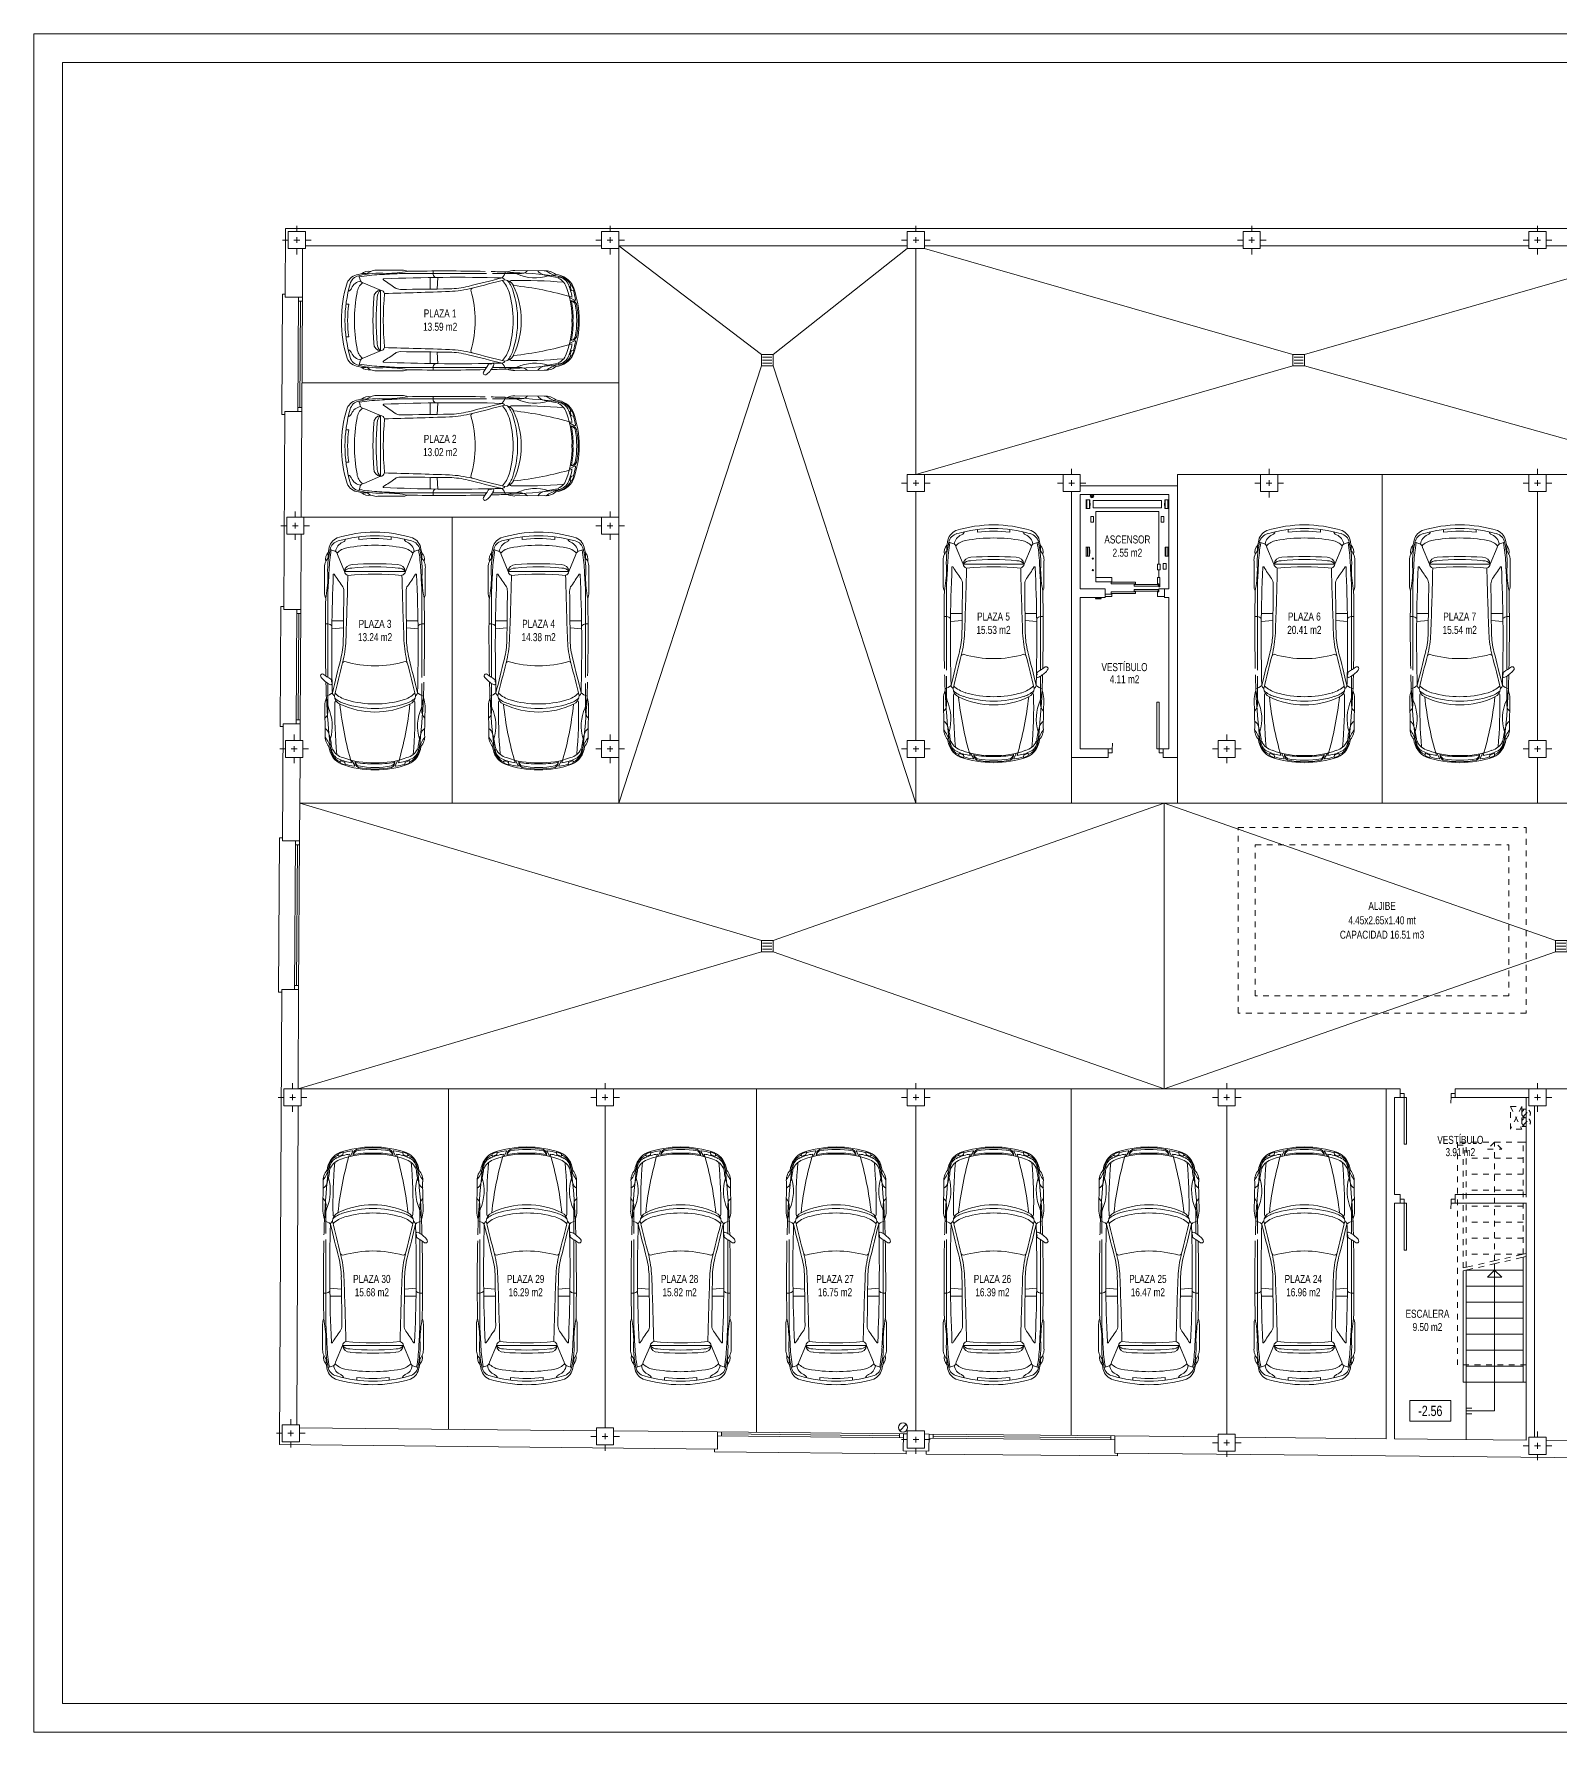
# Model space of a CAD drawing. Header units: millimetres. Extents: x 1426 to 1585, y -58 to 4.
# Drawn here: x 1425.96 to 1452.66, y -26.03 to 3.67 of the extents above; entities that cross this region are included whole.
import ezdxf
from ezdxf.enums import TextEntityAlignment as Align

# ---------------------------------------------------------------- set-up
doc = ezdxf.new("R2010")
doc.units = ezdxf.units.MM
doc.header["$LTSCALE"] = 0.35
for name, pattern in [('DASHDOT', [1, 0.5, -0.25, 0, -0.25]), ('HIDDEN', [0.375, 0.25, -0.125]), ('PUNTOS', [6.35, 0, -6.35])]:
    doc.linetypes.add(name, pattern=pattern)
for name, color, linetype, lineweight in [('ASCENSOR', 9, 'Continuous', 0), ('BAJANTES', 9, 'Continuous', 0), ('BARRIDO_PUERTA', 251, 'PUNTOS', 0), ('CARPINTERIA', 4, 'Continuous', 0), ('ESCALERAS', 7, 'Continuous', 0), ('FORMATO', 7, 'Continuous', 0), ('GRAFISMOS', 8, 'DASHDOT', 0), ('MUEBLES', 7, 'Continuous', 0), ('MUROS', 1, 'Continuous', 0), ('OCULTO', 11, 'HIDDEN', 0), ('PARKING', 9, 'Continuous', 0), ('PENDIENTES', 250, 'Continuous', 0), ('PILARES', 7, 'Continuous', 0), ('SENTIDO_ESCALERA', 9, 'Continuous', 0), ('SUMIDEROS', 8, 'Continuous', 0), ('SUPERFICIES', 2, 'Continuous', 0), ('TEXTOS', 3, 'Continuous', 0)]:
    doc.layers.add(name, color=color, linetype=linetype, lineweight=lineweight)
doc.styles.add('SWIS721 Lt', font='swisscl.ttf')

# ---------------------------------------------------------------- blocks, each defined once
blk = doc.blocks.new('SHUNT o15 OCULTO')
at = {"layer": 'OCULTO'}
blk.add_line((-0.053, -0.053), (0.053, 0.053), dxfattribs=at)
blk.add_circle((0, 0), 0.075, dxfattribs=at)
blk = doc.blocks.new('SUMIDERO')
at = {"layer": 'SUMIDEROS'}
for p, q in [((0.1, 0.1), (-0.1, 0.1)), ((-0.1, -0.1), (-0.1, 0.1)), ((0.081, 0.052), (-0.081, 0.052)), ((0.081, 0), (-0.081, 0)), ((0.1, -0.1), (0.1, 0.1)), ((-0.1, -0.1), (0.1, -0.1)), ((0.081, -0.052), (-0.081, -0.052))]:
    blk.add_line(p, q, dxfattribs=at)
blk = doc.blocks.new('PILAR 30x30')
at = {"layer": 'GRAFISMOS', "ltscale": 0.5}
for p, q in [((0.25, 0), (-0.25, 0)), ((0, 0.25), (0, -0.25))]:
    blk.add_line(p, q, dxfattribs=at)
at = {"layer": 'PILARES'}
blk.add_lwpolyline([(0.15, -0.15), (0.15, 0.15), (-0.15, 0.15), (-0.15, -0.15)], close=True, dxfattribs=at)
blk = doc.blocks.new('COCHEPLAN1')
at = {"layer": 'MUEBLES'}
for p, q in [((-1.754, 0.716), (-1.776, 0.784)), ((-1.394, 0.532), (-1.687, 0.655)), ((-1.022, 0.881), (-1.442, 0.881)), ((0.46, 0.822), (-1.063, 0.822)), ((-0.529, 0.549), (-0.529, 0.753)), ((-0.475, 0.822), (-0.476, 0.866)), ((-0.39, 0.755), (-0.406, 0.551)), ((1.034, 0.822), (0.565, 0.822)), ((0.893, 0.835), (0.818, 0.849)), ((0.991, 0.815), (0.893, 0.835)), ((0.957, 0.876), (1.469, 0.869)), ((1.92, 0.596), (1.941, 0.534)), ((1.952, 0.607), (1.93, 0.609)), ((1.988, 0.534), (1.96, 0.601)), ((-1.394, -0.532), (-1.394, 0.532)), ((1.999, 0.354), (1.912, 0.402)), ((1.948, 0.527), (1.976, 0.521)), ((-1.951, 0.284), (-2, 0.284)), ((-1.951, -0.284), (-2, -0.284)), ((-1.951, -0.284), (-2, -0.284)), ((-1.394, -0.532), (-1.687, -0.655)), ((-0.529, -0.549), (-0.529, -0.753)), ((-0.39, -0.755), (-0.406, -0.551)), ((1.999, -0.354), (1.912, -0.402)), ((1.92, -0.596), (1.941, -0.534)), ((1.948, -0.527), (1.976, -0.521)), ((1.988, -0.534), (1.96, -0.601)), ((-1.754, -0.716), (-1.776, -0.784)), ((-1.022, -0.881), (-1.442, -0.881)), ((0.46, -0.822), (-1.063, -0.822)), ((-0.475, -0.822), (-0.476, -0.866)), ((1.034, -0.822), (0.565, -0.822)), ((0.893, -0.835), (0.818, -0.849)), ((0.991, -0.815), (0.893, -0.835)), ((0.957, -0.876), (1.469, -0.869)), ((1.952, -0.607), (1.93, -0.609))]:
    blk.add_line(p, q, dxfattribs=at)
blk.add_lwpolyline([(0.405, -0.904, 0.50442), (0.427, -0.952)], format="xyb", dxfattribs=at)
for centre, major_axis, ratio, start_param, end_param in [((0.141, 0), (0, -2.229), 0.996225, 4.412458, 5.01232), ((0.237, 0), (0, -2.263), 0.996225, 4.425493, 4.999285), ((-1.756, 0.561), (0, -0.245), 0.996225, 3.248286, 4.303582), ((-1.738, 0.593), (0, -0.195), 0.996225, 3.337969, 4.46488), ((-1.718, 0.489), (0, -0.2), 0.996225, 3.263797, 4.330289), ((-1.513, 0.439), (0, -0.299), 0.996225, 3.871888, 4.537751), ((-1.669, 0.405), (0, -0.416), 0.996225, 2.983991, 3.418619), ((-1.415, -0.696), (0, -1.523), 0.996225, 3.061016, 3.381517), ((-1.275, -2.072), (0, -2.878), 0.996225, 3.190079, 3.314788), ((-1.681, 0.73), (0, -0.0752), 0.996225, -1.382176, -0.080197), ((-1.607, 0.695), (0, -0.17), 0.996225, 2.895381, 3.91943), ((-1.463, 0.633), (0, -0.249), 0.996225, 3.054764, 3.873197), ((-2.661, 26.595), (0, -25.823), 0.996225, 0.048486, 0.062159), ((-1.338, 0.719), (0, -0.00997), 0.996225, 3.185266, 5.721851), ((-3.35, -2.493), (0, -3.784), 0.996225, 2.515822, 2.580259), ((-0.078, -27.69), (0, -28.446), 0.996225, 3.113043, 3.186091), ((-1.371, 3.447), (0, -2.626), 0.996225, 0.029641, 0.173845), ((-1.018, 0.63), (0, -0.251), 0.996225, 2.732088, 3.158663), ((-0.388, 0.824), (0, -0.0874), 0.996225, -1.552402, -0.654788), ((-0.225, 2.055), (0, -1.502), 0.996225, 0.02527, 0.244708), ((9.424, -35.865), (0, -37.635), 0.996225, 3.375568, 3.391873), ((7.518, -27.682), (0, -29.186), 0.996225, 3.375404, 3.395831), ((0.519, 0.93), (0, -0.282), 0.996225, 0.855703, 1.282372), ((0.709, 0.659), (0, -0.0888), 0.996225, 2.179305, 2.890601), ((0.395, 0.362), (0, -0.48), 0.996225, 1.850212, 2.347467), ((0.775, 0.538), (0, -0.172), 0.996225, 2.021722, 3.101655), ((0.977, 0.409), (0, -0.468), 0.996225, 3.18371, 3.489069), ((0.227, -11.992), (0, -12.854), 0.996225, 3.025994, 3.09545), ((0.458, 0.385), (0, -0.486), 0.996225, 1.87991, 2.283611), ((0.893, 0.671), (0, -0.0273), 0.996225, 3.162382, 4.296419), ((1.07, -7.874), (0, -8.575), 0.996225, 3.055062, 3.162382), ((0.301, -5.276), (0, -5.923), 0.996225, 2.857432, 3.034955), ((-0.337, 0), (0, -1.41), 0.996225, 1.121085, 2.020508), ((1.312, 1.528), (0, -0.782), 0.996225, -0.423594, 0.297256), ((1.057, 0.984), (0, -0.163), 0.996225, -0.142434, 0.827047), ((1.489, 0.957), (0, -0.159), 0.996225, -0.995852, -0.277136), ((1.857, 2.256), (0, -1.51), 0.996225, -0.277136, -0.108106), ((1.495, 0.605), (0, -0.266), 0.996225, 2.419719, 3.23963), ((1.802, 1.248), (0, -0.481), 0.996225, -0.66869, -0.205847), ((1.64, 0.43), (0, -0.375), 0.996225, 1.990042, 3.061855), ((1.695, 0.521), (0, -0.255), 0.996225, 2.139144, 3.10575), ((1.719, 0.75), (0, -0.00997), 0.996225, 3.027571, 5.729103), ((1.598, 0.493), (0, -0.275), 0.996225, 1.815783, 2.70232), ((1.697, 0.552), (0, -0.209), 0.996225, 1.926, 3.027571), ((1.215, 0.309), (0, -0.749), 0.996225, 1.70516, 2.005587), ((1.33, 0.287), (0, -0.691), 0.996225, 2.055089, 2.139144), ((1.93, 0.599), (0, -0.00997), 0.996225, 3.055423, 5.034267), ((1.951, 0.598), (0, -0.00997), 0.996225, 1.959263, 3.055423), ((-1.948, 0.533), (0, -0.0161), 0.996225, -0.668064, 0.587848), ((-1.992, 0.6), (0, -0.096), 0.996225, 0.587848, 1.188697), ((0.813, 0), (0, -2.674), 0.996225, 4.527623, 4.897155), ((4.012, 0), (0, -5.56), 0.996225, 4.640849, 4.783929), ((-1.383, 0.402), (0, -0.13), 0.996225, 3.221491, 4.749842), ((2.57, 0), (0, -4.058), 0.996225, 4.612278, 4.8125), ((-1.302, 0.412), (0, -0.151), 0.996225, 3.798516, 4.756897), ((-1.401, 0.454), (0, -0.0787), 0.996225, 1.819127, 3.055487), ((3.62, 0), (0, -4.985), 0.996225, 4.617377, 4.807401), ((-3.109, 78.54), (0, -78.087), 0.996225, 0.022941, 0.037568), ((-1.049, 0.703), (0, -0.159), 0.996225, -0.625771, 0.008154), ((-2.06, 125.111), (0, -124.571), 0.996225, 0.008154, 0.015091), ((-0.273, 2.452), (0, -1.946), 0.996225, 0.044468, 0.249452), ((0.228, 0.529), (0, -0.0429), 0.996225, 3.638679, 4.70378), ((-1.611, 0), (0, -1.878), 0.996225, 1.28529, 1.856303), ((-0.846, 0), (0, -1.778), 0.996225, 1.288755, 1.852837), ((-0.699, 0), (0, -1.709), 0.996225, 1.253901, 1.887691), ((0.542, 0.058), (0, -1.418), 0.996225, 1.53016, 1.932241), ((1.944, 0.245), (0, -0.102), 0.996225, 2.017939, 3.326581), ((1.95, 0.537), (0, -0.00997), 0.996225, -1.248919, -0.225867), ((1.889, 0.216), (0, -0.142), 0.996225, 2.110862, 2.746268), ((0.494, 0.056), (0, -1.484), 0.996225, 1.532826, 1.764395), ((1.978, 0.53), (0, -0.00997), 0.996225, -0.225867, 1.959263), ((1.33, 0.287), (0, -0.691), 0.996225, 1.682971, 1.915367), ((0.316, 0), (0, -1.77), 0.996225, 1.235223, 1.90637), ((2.004, 0.363), (0, -0.00997), 0.996225, -0.499169, 1.682971), ((0.13, 0), (0, -2.108), 0.996225, 4.577484, 4.847294), ((0.542, -0.058), (0, -1.418), 0.996225, 1.209352, 1.611433), ((0.494, -0.056), (0, -1.484), 0.996225, 1.377198, 1.608767), ((0.521, 0), (0, -1.522), 0.996225, 1.379655, 1.761937), ((0.547, 0), (0, -1.522), 0.996225, 1.379655, 1.761937), ((1.944, -0.245), (0, -0.102), 0.996225, -0.184989, 1.123654), ((1.931, -0.257), (0, -0.0861), 0.996225, 0.171876, 1.188621), ((-1.948, -0.533), (0, -0.0161), 0.996225, 2.553744, 3.809656), ((-1.992, -0.6), (0, -0.096), 0.996225, 1.952896, 2.553744), ((-1.718, -0.489), (0, -0.2), 0.996225, -1.188697, -0.122205), ((-1.513, -0.439), (0, -0.299), 0.996225, -1.396158, -0.730295), ((-1.383, -0.402), (0, -0.13), 0.996225, 4.674936, 6.203287), ((-1.302, -0.412), (0, -0.151), 0.996225, 4.667881, 5.626262), ((-1.401, -0.454), (0, -0.0787), 0.996225, 0.086105, 1.322465), ((-3.35, 2.493), (0, -3.784), 0.996225, 0.561334, 0.625771), ((-3.109, -78.54), (0, -78.087), 0.996225, 3.104025, 3.118652), ((-1.049, -0.703), (0, -0.159), 0.996225, 3.133439, 3.767363), ((-2.06, -125.111), (0, -124.571), 0.996225, 3.126502, 3.133439), ((-0.273, -2.452), (0, -1.946), 0.996225, 2.892141, 3.097125), ((-0.225, -2.055), (0, -1.502), 0.996225, 2.896884, 3.116323), ((0.228, -0.529), (0, -0.0429), 0.996225, -1.562187, -0.497086), ((7.518, 27.682), (0, -29.186), 0.996225, -0.254238, -0.233812), ((0.395, -0.362), (0, -0.48), 0.996225, 0.794125, 1.291381), ((0.458, -0.385), (0, -0.486), 0.996225, 0.857982, 1.261682), ((0.301, 5.276), (0, -5.923), 0.996225, 0.106638, 0.284161), ((1.64, -0.43), (0, -0.375), 0.996225, 0.079737, 1.15155), ((1.598, -0.493), (0, -0.275), 0.996225, 0.439272, 1.32581), ((1.215, -0.309), (0, -0.749), 0.996225, 1.136006, 1.436433), ((1.95, -0.537), (0, -0.00997), 0.996225, 3.36746, 4.390511), ((1.978, -0.53), (0, -0.00997), 0.996225, 1.182329, 3.36746), ((1.33, -0.287), (0, -0.691), 0.996225, 1.226225, 1.458622), ((2.004, -0.363), (0, -0.00997), 0.996225, 1.458622, 3.640761), ((-1.756, -0.561), (0, -0.245), 0.996225, -1.16199, -0.106693), ((-1.738, -0.593), (0, -0.195), 0.996225, -1.323288, -0.196377), ((-1.669, -0.405), (0, -0.416), 0.996225, -0.277026, 0.157602), ((-1.415, 0.696), (0, -1.523), 0.996225, -0.239925, 0.080577), ((-1.275, 2.072), (0, -2.878), 0.996225, -0.173196, -0.048486), ((-1.681, -0.73), (0, -0.0752), 0.996225, 3.22179, 4.523769), ((-1.607, -0.695), (0, -0.17), 0.996225, -0.777837, 0.246212), ((-1.463, -0.633), (0, -0.249), 0.996225, -0.731605, 0.086829), ((-2.661, -26.595), (0, -25.823), 0.996225, 3.079434, 3.093107), ((-1.338, -0.719), (0, -0.00997), 0.996225, 3.702927, 6.239512), ((-0.078, 27.69), (0, -28.446), 0.996225, -0.044498, 0.02234), ((-1.371, -3.447), (0, -2.626), 0.996225, 2.967748, 3.111951), ((-1.018, -0.63), (0, -0.251), 0.996225, -0.01707, 0.409505), ((-0.288, 33.649), (0, -34.516), 0.996225, -0.018339, 0.021029), ((-0.388, -0.824), (0, -0.0874), 0.996225, 3.79638, 4.693995), ((9.424, 35.865), (0, -37.635), 0.996225, -0.25028, -0.233975), ((-1.9, 0.727), (2.291, -1.649), 0.957227, 0.008438, 0.065867), ((-1.017, 0.436), (1.539, -1.318), 0.466894, -0.085623, 0.116411), ((0.512, -0.78), (0, -0.0223), 0.996225, 2.784477, 4.452019), ((0.53, -0.739), (0, -0.0225), 0.996225, -0.508211, 0.943505), ((-0.288, 33.649), (0, -34.516), 0.996225, 0.024138, 0.032157), ((0.564, -0.777), (0, -0.0284), 0.996225, 2.593981, 3.703795), ((-0.078, 27.69), (0, -28.446), 0.996225, 0.022904, 0.02855), ((0.561, -0.774), (0, -0.0277), 0.996225, 0.978087, 2.441722), ((0.709, -0.659), (0, -0.0888), 0.996225, 0.250992, 0.962288), ((0.519, -0.93), (0, -0.282), 0.996225, 1.859221, 2.28589), ((0.775, -0.538), (0, -0.172), 0.996225, 0.039937, 1.119871), ((0.227, 11.992), (0, -12.854), 0.996225, 0.046142, 0.115598), ((0.977, -0.409), (0, -0.468), 0.996225, -0.347476, -0.042118), ((0.893, -0.671), (0, -0.0273), 0.996225, -1.154827, -0.020789), ((1.07, 7.874), (0, -8.575), 0.996225, -0.020789, 0.086531), ((1.312, -1.528), (0, -0.782), 0.996225, 2.844336, 3.565187), ((1.057, -0.984), (0, -0.163), 0.996225, 2.314545, 3.284026), ((1.489, -0.957), (0, -0.159), 0.996225, 3.418729, 4.137445), ((1.857, -2.256), (0, -1.51), 0.996225, 3.249699, 3.418729), ((1.495, -0.605), (0, -0.266), 0.996225, -0.098037, 0.721874), ((1.802, -1.248), (0, -0.481), 0.996225, 3.34744, 3.810282), ((1.695, -0.521), (0, -0.255), 0.996225, 0.035843, 1.002449), ((1.719, -0.75), (0, -0.00997), 0.996225, 3.695675, 6.397207), ((1.697, -0.552), (0, -0.209), 0.996225, 0.114022, 1.215592), ((1.33, -0.287), (0, -0.691), 0.996225, 1.002449, 1.086504), ((1.93, -0.599), (0, -0.00997), 0.996225, 4.390511, 6.369355), ((1.951, -0.598), (0, -0.00997), 0.996225, 0.086169, 1.182329), ((0.429, -0.911), (-0.0514, -0.0113), 0.775889, 1.361305, 2.142485)]:
    blk.add_ellipse(centre, major_axis=major_axis, ratio=ratio, start_param=start_param, end_param=end_param, dxfattribs=at)
at = {"layer": 'MUEBLES', "extrusion": (0, 0, -1)}
for start_param, end_param in [(-0.018339, 0.021029), (0.024138, 0.032157)]:
    blk.add_ellipse((-0.288, -33.649), major_axis=(0, 34.516), ratio=0.996225, start_param=start_param, end_param=end_param, dxfattribs=at)
blk = doc.blocks.new('A$C7E8917FC')
at = {"layer": 'ASCENSOR'}
for p, q in [((1.323, 1.816), (1.366, 1.773)), ((1.323, 1.773), (1.366, 1.816)), ((0, 1.731), (0.07, 1.731)), ((0.07, 1.578), (0, 1.578)), ((0.005, 1.731), (0.005, 1.578)), ((0.015, 1.731), (0.015, 1.578)), ((0.065, 1.731), (0.065, 1.578)), ((0.07, 1.731), (0.07, 1.578)), ((0.075, 1.635), (0.075, 1.675)), ((0.125, 1.718), (1.325, 1.718)), ((0.125, 1.593), (0.125, 1.718)), ((1.325, 1.593), (0.125, 1.593)), ((0.175, 1.525), (1.275, 1.525)), ((0.175, 0.608), (0.175, 1.525)), ((1.275, 1.525), (1.275, 0.3)), ((1.325, 1.718), (1.325, 1.593)), ((1.375, 1.635), (1.375, 1.675)), ((1.38, 1.731), (1.38, 1.578)), ((1.45, 1.731), (1.38, 1.731)), ((1.38, 1.578), (1.45, 1.578)), ((1.385, 1.731), (1.385, 1.578)), ((1.435, 1.731), (1.435, 1.578)), ((1.445, 1.731), (1.445, 1.578)), ((0.085, 1.343), (0.085, 1.443)), ((0.085, 1.443), (0.135, 1.443)), ((0.135, 1.343), (0.085, 1.343)), ((0.135, 1.443), (0.135, 1.343)), ((1.315, 1.443), (1.365, 1.443)), ((1.315, 1.343), (1.315, 1.443)), ((1.365, 1.343), (1.315, 1.343)), ((1.365, 1.443), (1.365, 1.343)), ((0.061, 0.902), (0, 0.902)), ((0.005, 0.902), (0.005, 0.749)), ((0.026, 0.902), (0.026, 0.749)), ((0.056, 0.749), (0.056, 0.902)), ((0.061, 0.902), (0.061, 0.749)), ((1.389, 0.902), (1.389, 0.749)), ((1.389, 0.902), (1.45, 0.902)), ((1.394, 0.749), (1.394, 0.902)), ((1.424, 0.902), (1.424, 0.749)), ((1.445, 0.902), (1.445, 0.749)), ((0.061, 0.749), (0, 0.749)), ((0.046, 0.52), (0.046, 0.62)), ((0.046, 0.62), (0.096, 0.62)), ((0.066, 0.858), (0.066, 0.793)), ((0.096, 0.62), (0.096, 0.52)), ((0.152, 0.608), (0.152, 0.508)), ((0.152, 0.608), (0.195, 0.608)), ((0.195, 0.608), (0.195, 0.508)), ((0.2, 0.608), (0.2, 0.508)), ((1.384, 0.858), (1.384, 0.793)), ((1.389, 0.749), (1.45, 0.749)), ((0.096, 0.52), (0.046, 0.52)), ((0.152, 0.508), (0.195, 0.508)), ((0.155, 0.375), (0.155, 0.21)), ((0.195, 0.375), (0.155, 0.375)), ((0.175, 0.375), (0.175, 0.508)), ((0.195, 0.262), (0.195, 0.375)), ((0.995, 0.375), (1.275, 0.375)), ((0.995, 0.3), (0.995, 0.375)), ((1.275, 0.3), (0.995, 0.3)), ((0.075, 0.175), (0.175, 0.175)), ((0.195, 0.042), (0.075, 0.042)), ((0.155, 0.21), (0.175, 0.21)), ((0.175, 0.262), (0.195, 0.262)), ((0.175, 0.21), (0.175, 0.262)), ((0.175, 0.175), (0.175, 0.123)), ((0.175, 0.123), (0.195, 0.123)), ((0.195, 0.123), (0.195, 0.042)), ((0.995, 0.082), (1.115, 0.082)), ((0.995, 0.042), (0.995, 0.082)), ((1.115, 0.042), (0.995, 0.042)), ((1.185, 0.005), (1.185, 0.025)), ((1.285, 0.005), (1.185, 0.005)), ((1.285, 0), (1.185, 0)), ((1.285, 0.025), (1.285, 0.005))]:
    blk.add_line(p, q, dxfattribs=at)
for points in [[(0.184, 0.251), (0.606, 0.251), (0.606, 0.221), (0.184, 0.221)], [(0.184, 0.164), (0.606, 0.164), (0.606, 0.134), (0.184, 0.134)], [(0.584, 0.292), (1.006, 0.292), (1.006, 0.262), (0.584, 0.262)], [(0.584, 0.123), (1.006, 0.123), (1.006, 0.093), (0.584, 0.093)]]:
    blk.add_lwpolyline(points, close=True, dxfattribs=at)
for centre, radius in [((1.344, 1.795), 0.03), ((1.33, 0.703), 0.0105), ((1.33, 0.503), 0.0108)]:
    blk.add_circle(centre, radius, dxfattribs=at)
blk = doc.blocks.new('C P082')
at = {"layer": 'BARRIDO_PUERTA'}
blk.add_arc((0.07, 0), 0.82, 0, 87.204, dxfattribs=at)
at = {"layer": 'CARPINTERIA'}
for p, q in [((0.07, 0.819), (0.11, 0.819)), ((0.07, 0), (0.07, 0.819)), ((0.11, 0.819), (0.11, 0)), ((0, 0), (0.07, 0)), ((0.11, 0), (0.07, 0)), ((0.07, 0), (0.07, -0.07)), ((0.89, 0), (0.89, -0.07)), ((0.96, 0), (0.89, 0)), ((0.07, -0.07), (0, -0.07)), ((0.89, -0.07), (0.96, -0.07))]:
    blk.add_line(p, q, dxfattribs=at)
blk = doc.blocks.new('A$C1FE058DA')
at = {"layer": 'CARPINTERIA'}
for p, q in [((2.7, 0.35), (0, 0.35)), ((0, 0.35), (0, 0.3)), ((2.7, 0.3), (2.7, 0.35)), ((2.65, 0.07), (0.05, 0.07)), ((2.65, 0), (0.05, 0)), ((0.12, 0), (0.12, 0.07)), ((2.58, 0.035), (0.12, 0.035)), ((2.58, 0), (2.58, 0.07))]:
    blk.add_line(p, q, dxfattribs=at)
blk = doc.blocks.new('A$C262F5313')
at = {"layer": 'CARPINTERIA'}
for p, q in [((2.1, 0.35), (0, 0.35)), ((0, 0.35), (0, 0.3)), ((2.1, 0.3), (2.1, 0.35)), ((2.05, 0.07), (0.05, 0.07)), ((2.05, 0), (0.05, 0)), ((0.12, 0), (0.12, 0.07)), ((1.98, 0.035), (0.12, 0.035)), ((1.98, 0), (1.98, 0.07))]:
    blk.add_line(p, q, dxfattribs=at)
blk = doc.blocks.new('A$C2CD919A1')
at = {"layer": 'CARPINTERIA'}
for p, q in [((3.35, 0.35), (0, 0.35)), ((0, 0.35), (0, 0.3)), ((3.35, 0.3), (3.35, 0.35)), ((3.3, 0.07), (0.05, 0.07)), ((3.3, 0), (0.05, 0)), ((0.12, 0), (0.12, 0.07)), ((3.23, 0.035), (0.12, 0.035)), ((3.23, 0), (3.23, 0.07))]:
    blk.add_line(p, q, dxfattribs=at)
blk = doc.blocks.new('bajante')
at = {"layer": 'BAJANTES'}
blk.add_line((-0.039, -0.039), (0.039, 0.039), dxfattribs=at)
blk.add_circle((0, 0), 0.055, dxfattribs=at)

msp = doc.modelspace()

# ---------------------------------------------------------------- linework, layer by layer
at = {"layer": 'ESCALERAS'}
for p, q in [((1452.015, -19.913), (1452.015, -17.725)), ((1450.965, -19.913), (1450.965, -17.964)), ((1451.015, -20.913), (1451.015, -17.953)), ((1452.015, -17.953), (1451.015, -17.953)), ((1452.015, -18.233), (1451.015, -18.233)), ((1452.015, -18.513), (1451.015, -18.513)), ((1452.015, -18.793), (1451.015, -18.793)), ((1452.015, -19.073), (1451.015, -19.073)), ((1452.015, -19.353), (1451.015, -19.353)), ((1452.015, -19.633), (1451.015, -19.633)), ((1452.065, -19.913), (1450.965, -19.913))]:
    msp.add_line(p, q, dxfattribs=at)
at = {"layer": 'FORMATO'}
msp.add_lwpolyline([(1478.462, 3.67), (1478.462, -26.03), (1425.962, -26.03), (1425.962, 3.67)], close=True, dxfattribs=at)
at = {"layer": 'FORMATO', "color": 1}
msp.add_lwpolyline([(1477.962, 3.17), (1477.962, -25.53), (1426.462, -25.53), (1426.462, 3.17)], close=True, dxfattribs=at)
at = {"layer": 'GRAFISMOS'}
for p, q in [((1450.965, -17.912), (1452.065, -17.661)), ((1450.965, -17.964), (1452.065, -17.713))]:
    msp.add_line(p, q, dxfattribs=at)
at = {"layer": 'MUROS'}
for p, q in [((1430.358, -0.934), (1430.364, 0.265)), ((1430.364, 0.265), (1474.167, 0.265)), ((1430.658, -0.935), (1430.662, -0.085)), ((1430.662, -0.085), (1430.711, -0.085)), ((1430.711, -0.035), (1435.891, -0.035)), ((1430.711, -0.085), (1430.711, -0.035)), ((1435.891, -0.085), (1435.891, -0.035)), ((1436.191, -0.085), (1435.891, -0.085)), ((1436.191, -0.035), (1436.191, -0.085)), ((1441.24, -0.035), (1441.24, -0.085)), ((1441.24, -0.085), (1441.54, -0.085)), ((1441.54, -0.085), (1441.54, -0.035)), ((1447.116, -0.035), (1447.116, -0.085)), ((1447.116, -0.085), (1447.416, -0.085)), ((1447.416, -0.085), (1447.416, -0.035)), ((1452.115, -0.035), (1452.115, -0.085)), ((1452.115, -0.085), (1452.415, -0.085)), ((1452.415, -0.085), (1452.415, -0.035)), ((1430.658, -0.935), (1430.358, -0.934)), ((1430.331, -6.394), (1430.348, -2.934)), ((1430.348, -2.934), (1430.648, -2.935)), ((1430.639, -4.78), (1430.648, -2.935)), ((1443.965, -4.035), (1444.265, -4.035)), ((1430.639, -4.78), (1430.683, -4.78)), ((1430.683, -4.78), (1430.683, -5.08)), ((1444.265, -6.035), (1444.7, -6.035)), ((1444.7, -6.035), (1444.7, -6.128)), ((1444.7, -6.128), (1444.7, -6.185)), ((1444.7, -6.128), (1444.7, -6.128)), ((1445.74, -6.185), (1445.74, -6.185)), ((1430.331, -6.394), (1430.631, -6.395)), ((1430.619, -8.685), (1430.664, -8.685)), ((1430.664, -8.685), (1430.664, -8.985)), ((1444.755, -8.985), (1444.755, -8.835)), ((1445.715, -8.985), (1445.715, -8.835)), ((1430.664, -8.985), (1430.618, -8.985)), ((1430.31, -10.441), (1430.61, -10.443)), ((1430.297, -13.041), (1430.592, -13.043)), ((1430.584, -14.78), (1430.592, -13.043)), ((1430.584, -14.78), (1430.636, -14.78)), ((1430.636, -14.78), (1430.636, -15.08)), ((1449.865, -14.78), (1449.615, -14.78)), ((1452.415, -14.78), (1450.825, -14.78)), ((1452.415, -14.78), (1452.415, -15.08)), ((1430.559, -20.655), (1430.583, -15.08)), ((1430.636, -15.08), (1430.583, -15.08)), ((1449.865, -14.93), (1449.765, -14.93)), ((1452.065, -14.93), (1450.825, -14.93)), ((1452.065, -16.63), (1452.065, -14.93)), ((1452.215, -20.874), (1452.215, -15.08)), ((1452.415, -15.08), (1452.215, -15.08)), ((1449.865, -16.63), (1449.765, -16.63)), ((1449.865, -16.78), (1449.765, -16.78)), ((1452.065, -16.78), (1450.825, -16.78)), ((1452.065, -20.923), (1452.065, -16.78)), ((1430.559, -20.655), (1430.605, -20.655)), ((1430.605, -20.655), (1430.605, -20.707)), ((1435.803, -20.759), (1430.605, -20.707)), ((1435.803, -20.759), (1435.803, -20.709)), ((1435.803, -20.709), (1436.103, -20.709)), ((1436.103, -20.709), (1436.103, -20.762)), ((1437.919, -21.081), (1437.922, -20.781)), ((1441.24, -20.814), (1441.24, -20.764)), ((1441.24, -20.764), (1441.54, -20.764)), ((1441.54, -20.764), (1441.54, -20.817)), ((1444.868, -21.151), (1444.871, -20.851)), ((1446.678, -20.869), (1446.678, -20.819)), ((1446.678, -20.819), (1446.978, -20.819)), ((1446.978, -20.819), (1446.978, -20.872)), ((1452.215, -20.874), (1452.415, -20.874)), ((1452.415, -20.874), (1452.415, -20.927))]:
    msp.add_line(p, q, dxfattribs=at)
at = {"layer": 'MUROS', "lineweight": 0}
for p, q in [((1447.416, -0.035), (1452.115, -0.035)), ((1452.415, -0.035), (1457.553, -0.035)), ((1443.965, -4.035), (1443.965, -4.035)), ((1443.965, -4.035), (1443.965, -4.335)), ((1444.265, -4.035), (1444.265, -4.236)), ((1443.965, -4.335), (1444.115, -4.335)), ((1444.115, -4.335), (1444.115, -8.985)), ((1445.965, -4.235), (1444.265, -4.236)), ((1444.265, -4.385), (1444.265, -6.035)), ((1445.815, -4.385), (1444.265, -4.385)), ((1445.815, -4.385), (1445.815, -6.035)), ((1445.965, -4.235), (1445.965, -8.985)), ((1444.265, -6.185), (1444.265, -8.835)), ((1444.7, -6.185), (1444.265, -6.185)), ((1444.315, -6.035), (1444.7, -6.035)), ((1444.315, -6.035), (1444.7, -6.035)), ((1445.74, -6.035), (1445.815, -6.035)), ((1445.74, -6.185), (1445.815, -6.185)), ((1445.815, -6.185), (1445.815, -8.835)), ((1444.755, -8.835), (1444.265, -8.835)), ((1445.715, -8.835), (1445.815, -8.835)), ((1444.755, -8.985), (1444.115, -8.985)), ((1445.965, -8.985), (1445.715, -8.985)), ((1449.615, -14.78), (1449.615, -20.899)), ((1449.865, -14.78), (1449.865, -14.93)), ((1450.825, -14.78), (1450.825, -14.93)), ((1449.765, -14.93), (1449.765, -16.63)), ((1449.865, -16.63), (1449.865, -16.78)), ((1452.065, -16.63), (1450.825, -16.63)), ((1450.825, -16.63), (1450.825, -16.78)), ((1449.765, -16.78), (1449.765, -20.9))]:
    msp.add_line(p, q, dxfattribs=at)
at = {"layer": 'MUROS'}
for points in [[(1436.191, -0.035), (1441.24, -0.035)], [(1441.54, -0.035), (1447.116, -0.035)], [(1430.631, -6.395), (1430.637, -5.08), (1430.683, -5.08)], [(1445.74, -6.185), (1445.74, -6.035)], [(1430.31, -10.441), (1430.321, -8.394)], [(1430.619, -8.685), (1430.621, -8.395), (1430.321, -8.394)], [(1430.61, -10.443), (1430.618, -8.985)], [(1430.257, -21.003), (1430.257, -21.003), (1430.297, -13.041)], [(1437.922, -20.781), (1436.103, -20.762)], [(1437.919, -21.081), (1430.257, -21.003)], [(1441.24, -20.814), (1441.172, -20.813), (1441.169, -21.113)], [(1441.618, -21.118), (1441.621, -20.818), (1441.54, -20.817)], [(1446.678, -20.869), (1444.871, -20.851)], [(1449.615, -20.899), (1446.978, -20.872)], [(1452.065, -20.923), (1449.765, -20.9)], [(1457.553, -20.979), (1452.415, -20.927)], [(1441.618, -21.118), (1441.169, -21.113)], [(1459.669, -21.3), (1444.868, -21.151)]]:
    msp.add_lwpolyline(points, dxfattribs=at)
for points in [[(1441.24, -4.035), (1441.54, -4.035), (1441.54, -4.335), (1441.24, -4.335)], [(1447.42, -4.035), (1447.72, -4.035), (1447.72, -4.335), (1447.42, -4.335)], [(1452.115, -4.035), (1452.415, -4.035), (1452.415, -4.335), (1452.115, -4.335)], [(1435.891, -4.78), (1436.191, -4.78), (1436.191, -5.08), (1435.891, -5.08)], [(1435.891, -8.685), (1436.191, -8.685), (1436.191, -8.985), (1435.891, -8.985)], [(1441.24, -8.685), (1441.54, -8.685), (1441.54, -8.985), (1441.24, -8.985)], [(1446.678, -8.685), (1446.978, -8.685), (1446.978, -8.985), (1446.678, -8.985)], [(1452.115, -8.685), (1452.415, -8.685), (1452.415, -8.985), (1452.115, -8.985)], [(1435.803, -14.78), (1436.103, -14.78), (1436.103, -15.08), (1435.803, -15.08)], [(1441.24, -14.78), (1441.54, -14.78), (1441.54, -15.08), (1441.24, -15.08)], [(1446.678, -14.78), (1446.978, -14.78), (1446.978, -15.08), (1446.678, -15.08)]]:
    msp.add_lwpolyline(points, close=True, dxfattribs=at)
at = {"layer": 'OCULTO'}
for p, q in [((1451.99, -15.088), (1451.791, -15.486)), ((1451.791, -15.088), (1451.99, -15.486)), ((1452.065, -15.135), (1451.99, -15.135)), ((1452.065, -15.285), (1451.99, -15.285)), ((1452.065, -15.29), (1451.99, -15.29)), ((1452.065, -15.44), (1451.99, -15.44)), ((1450.865, -15.713), (1450.865, -19.61)), ((1451.015, -15.713), (1450.865, -15.713)), ((1451.015, -17.901), (1451.015, -15.713)), ((1452.015, -15.713), (1451.015, -15.713)), ((1451.515, -15.713), (1451.392, -15.836)), ((1451.515, -17.787), (1451.515, -15.713)), ((1451.639, -15.836), (1451.515, -15.713)), ((1452.065, -15.713), (1452.015, -15.713)), ((1452.015, -17.673), (1452.015, -15.713)), ((1452.065, -17.673), (1452.065, -15.713)), ((1450.965, -15.763), (1450.865, -15.763)), ((1450.965, -17.912), (1450.965, -15.763)), ((1452.015, -15.993), (1451.015, -15.993)), ((1451.392, -15.836), (1451.639, -15.836)), ((1452.015, -16.273), (1451.015, -16.273)), ((1452.015, -16.553), (1451.015, -16.553)), ((1452.015, -16.833), (1451.015, -16.833)), ((1452.015, -17.113), (1451.015, -17.113)), ((1452.015, -17.393), (1451.015, -17.393)), ((1452.015, -17.673), (1451.015, -17.673)), ((1452.065, -19.61), (1450.865, -19.61))]:
    msp.add_line(p, q, dxfattribs=at)
for points in [[(1447.028, -10.21), (1452.065, -10.21), (1452.065, -13.454), (1447.028, -13.454)], [(1447.328, -10.51), (1451.765, -10.51), (1451.765, -13.154), (1447.328, -13.154)], [(1451.791, -15.486), (1451.791, -15.088), (1451.99, -15.088), (1451.99, -15.486)]]:
    msp.add_lwpolyline(points, close=True, dxfattribs=at)
at = {"layer": 'PARKING'}
for p, q in [((1436.191, -0.085), (1436.191, -4.78)), ((1436.191, -2.433), (1430.651, -2.433)), ((1447.42, -4.035), (1445.965, -4.035)), ((1445.965, -4.235), (1445.965, -4.035)), ((1452.115, -4.035), (1447.72, -4.035)), ((1452.415, -4.035), (1454.988, -4.035)), ((1441.39, -8.685), (1441.39, -4.335)), ((1452.265, -4.335), (1452.265, -8.685)), ((1430.683, -4.78), (1435.891, -4.78)), ((1433.279, -4.78), (1433.279, -9.785)), ((1436.191, -5.08), (1436.191, -9.785)), ((1441.39, -9.785), (1441.39, -8.985)), ((1444.115, -8.985), (1444.115, -9.785)), ((1445.965, -8.985), (1445.965, -9.785)), ((1452.265, -9.785), (1452.265, -8.985)), ((1430.614, -9.785), (1436.191, -9.785)), ((1441.39, -9.785), (1444.115, -9.785)), ((1445.965, -9.785), (1473.586, -9.785)), ((1430.636, -14.78), (1435.803, -14.78)), ((1433.215, -14.78), (1433.215, -20.733)), ((1436.103, -14.78), (1441.24, -14.78)), ((1441.54, -14.78), (1446.678, -14.78)), ((1446.978, -14.78), (1449.615, -14.78)), ((1452.415, -14.78), (1457.553, -14.78)), ((1435.953, -15.08), (1435.953, -20.709))]:
    msp.add_line(p, q, dxfattribs=at)
at = {"layer": 'PARKING', "lineweight": 0}
for p, q in [((1443.965, -4.035), (1441.54, -4.035)), ((1449.547, -9.785), (1449.547, -4.035)), ((1438.601, -14.78), (1438.601, -20.787)), ((1444.109, -14.78), (1444.109, -20.843)), ((1441.39, -15.08), (1441.39, -20.764)), ((1446.828, -15.08), (1446.828, -20.819))]:
    msp.add_line(p, q, dxfattribs=at)
at = {"layer": 'PENDIENTES'}
for p, q in [((1436.191, -0.035), (1438.691, -1.935)), ((1438.891, -1.935), (1441.24, -0.085)), ((1441.39, -0.085), (1441.39, -4.035)), ((1441.54, -0.085), (1447.987, -1.935)), ((1448.187, -1.935), (1454.784, -0.035)), ((1436.191, -9.785), (1438.691, -2.135)), ((1438.891, -2.135), (1441.39, -9.785)), ((1441.39, -4.035), (1447.987, -2.135)), ((1448.187, -2.135), (1454.984, -4.035)), ((1430.614, -9.785), (1438.691, -12.183)), ((1436.191, -9.785), (1441.39, -9.785)), ((1438.891, -12.183), (1445.736, -9.785)), ((1444.115, -9.785), (1445.965, -9.785)), ((1445.736, -9.785), (1445.736, -14.78)), ((1452.581, -12.183), (1445.736, -9.785)), ((1438.691, -12.383), (1430.584, -14.78)), ((1438.891, -12.383), (1445.736, -14.78)), ((1452.581, -12.383), (1445.736, -14.78))]:
    msp.add_line(p, q, dxfattribs=at)
at = {"layer": 'SENTIDO_ESCALERA'}
for p, q in [((1451.515, -17.953), (1451.392, -18.076)), ((1451.392, -18.076), (1451.639, -18.076)), ((1451.515, -20.413), (1451.515, -17.839)), ((1451.639, -18.076), (1451.515, -17.953)), ((1451.115, -20.363), (1451.015, -20.363)), ((1451.015, -20.413), (1451.515, -20.413)), ((1451.015, -20.463), (1451.115, -20.463))]:
    msp.add_line(p, q, dxfattribs=at)
at = {"layer": 'TEXTOS', "color": 9}
msp.add_lwpolyline([(1450.749, -20.233), (1450.749, -20.593), (1450.031, -20.593), (1450.031, -20.233)], close=True, dxfattribs=at)

# ---------------------------------------------------------------- block references
at = {"layer": 'ASCENSOR', "xscale": -1}
msp.add_blockref('A$C7E8917FC', (1445.815, -6.21), dxfattribs=at)
at = {"layer": 'BAJANTES', "xscale": -1.454545454542448, "yscale": 1.454545454542448, "zscale": 1.454545454542448, "rotation": 90}
msp.add_blockref('bajante', (1441.165, -20.704), dxfattribs=at)
at = {"layer": 'CARPINTERIA'}
for name, p, rotation in [('A$C262F5313', (1430.648, -2.985), 89.71298177962025), ('A$C262F5313', (1430.62, -8.445), 89.71298177962025), ('A$C1FE058DA', (1430.591, -13.093), 89.5884534105735), ('A$C2CD919A1', (1441.222, -20.814), 179.4221194382215), ('A$C2CD919A1', (1444.921, -20.851), 179.4221194382215)]:
    msp.add_blockref(name, p, dxfattribs=dict(at, rotation=rotation))
at = {"layer": 'CARPINTERIA', "xscale": -1}
for p, rotation in [((1445.715, -8.835), 359.999999999974), ((1449.865, -14.93), 179.9999999999739), ((1449.865, -16.78), 179.9999999999739)]:
    msp.add_blockref('C P082', p, dxfattribs=dict(at, rotation=rotation))
at = {"layer": 'MUEBLES'}
for p in [(1433.42, -1.342), (1433.42, -3.535)]:
    msp.add_blockref('COCHEPLAN1', p, dxfattribs=at)
for p, rotation in [((1431.927, -7.123), 270), ((1434.789, -7.123), 270), ((1431.893, -17.876), 90), ((1434.584, -17.876), 90), ((1437.277, -17.876), 90), ((1439.995, -17.876), 90), ((1442.75, -17.876), 90), ((1445.468, -17.876), 90), ((1448.187, -17.876), 90)]:
    msp.add_blockref('COCHEPLAN1', p, dxfattribs=dict(at, rotation=rotation))
at = {"layer": 'MUEBLES', "xscale": -1, "rotation": 90}
for p in [(1442.75, -6.996), (1448.187, -6.996), (1450.906, -6.996)]:
    msp.add_blockref('COCHEPLAN1', p, dxfattribs=at)
at = {"layer": 'OCULTO', "xscale": -1, "rotation": 270}
for p in [(1452.065, -15.21), (1452.065, -15.365)]:
    msp.add_blockref('SHUNT o15 OCULTO', p, dxfattribs=at)
at = {"layer": 'PILARES'}
for p in [(1430.561, 0.065), (1436.041, 0.065), (1441.39, 0.065), (1447.266, 0.065), (1452.265, 0.065), (1441.39, -4.185), (1444.115, -4.185), (1447.57, -4.185), (1452.265, -4.185), (1430.533, -4.93), (1436.041, -4.93), (1430.514, -8.835), (1436.041, -8.835), (1441.39, -8.835), (1446.828, -8.835), (1452.265, -8.835), (1430.486, -14.93), (1435.953, -14.93), (1441.39, -14.93), (1446.828, -14.93), (1452.265, -14.93), (1430.455, -20.805), (1435.953, -20.859), (1441.39, -20.914), (1446.828, -20.969), (1452.265, -21.024)]:
    msp.add_blockref('PILAR 30x30', p, dxfattribs=at)
at = {"layer": 'SUMIDEROS'}
for p in [(1438.791, -2.035), (1448.087, -2.035), (1438.791, -12.283), (1452.681, -12.283)]:
    msp.add_blockref('SUMIDERO', p, dxfattribs=at)

# ---------------------------------------------------------------- texts
at = {"layer": 'SUPERFICIES', "style": 'SWIS721 Lt'}
for s, p in [('13.59 m2', (1433.068, -1.381)), ('13.02 m2', (1433.068, -3.573)), ('2.55 m2', (1445.09, -5.333)), ('13.24 m2', (1431.929, -6.81)), ('14.38 m2', (1434.79, -6.81)), ('15.53 m2', (1442.748, -6.683)), ('20.41 m2', (1448.186, -6.683)), ('15.54 m2', (1450.904, -6.683)), ('4.11 m2', (1445.04, -7.547)), ('3.91 m2', (1450.915, -15.817)), ('15.68 m2', (1431.873, -18.268)), ('16.29 m2', (1434.564, -18.268)), ('15.82 m2', (1437.257, -18.268)), ('16.75 m2', (1439.976, -18.268)), ('16.39 m2', (1442.73, -18.268)), ('16.47 m2', (1445.449, -18.268)), ('16.96 m2', (1448.168, -18.268)), ('9.50 m2', (1450.34, -18.876))]:
    msp.add_text(s, height=0.14, dxfattribs=at).set_placement(p, align=Align.TOP_CENTER)
at = {"layer": 'TEXTOS', "style": 'SWIS721 Lt'}
for s, height, p in [('PLAZA 1', 0.14, (1433.068, -1.218)), ('PLAZA 2', 0.14, (1433.068, -3.411)), ('ASCENSOR', 0.14, (1445.09, -5.171)), ('PLAZA 5', 0.14, (1442.748, -6.52)), ('PLAZA 6', 0.14, (1448.186, -6.52)), ('PLAZA 7', 0.14, (1450.904, -6.52)), ('PLAZA 3', 0.14, (1431.929, -6.647)), ('PLAZA 4', 0.14, (1434.79, -6.647)), ('VESTÍBULO', 0.14, (1445.04, -7.387)), ('ALJIBE', 0.14, (1449.546, -11.581)), ('4.45x2.65x1.40 mt', 0.14, (1449.546, -11.832)), ('CAPACIDAD 16.51 m3', 0.14, (1449.546, -12.084)), ('VESTÍBULO', 0.14, (1450.915, -15.656)), ('PLAZA 30', 0.14, (1431.873, -18.105)), ('PLAZA 29', 0.14, (1434.564, -18.105)), ('PLAZA 28', 0.14, (1437.257, -18.105)), ('PLAZA 27', 0.14, (1439.976, -18.105)), ('PLAZA 26', 0.14, (1442.73, -18.105)), ('PLAZA 25', 0.14, (1445.449, -18.105)), ('PLAZA 24', 0.14, (1448.168, -18.105)), ('ESCALERA', 0.14, (1450.34, -18.714)), ('-2.56', 0.18, (1450.39, -20.413))]:
    msp.add_text(s, height=height, dxfattribs=at).set_placement(p, align=Align.MIDDLE)

doc.saveas('drawing.dxf')
